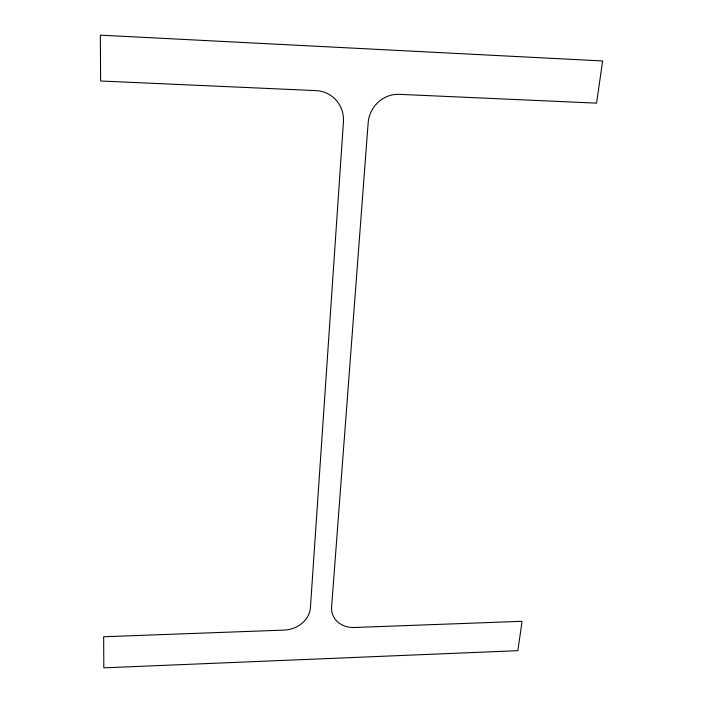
<?xml version="1.0" encoding="UTF-8"?>
<svg xmlns="http://www.w3.org/2000/svg" width="703" height="703" viewBox="0 0 703 703"><rect width="100%" height="100%" fill="white"/><g stroke="black" fill="none" stroke-linecap="round" stroke-linejoin="round"><path stroke-width="1.05" d="M343.433 121.909L310.41 607.735A25.317 21.371 -16 0 1 284.232 630.09L103.649 636.76L103.824 667.85L517.847 650.67L522.074 621.311L354.382 627.498A24.974 20.985 -20 0 1 331.605 607.014L368.152 122.893A29.842 28.199 -61.1 0 1 399.251 94.334L596.575 103.148L602.638 60.959L100.362 35.15L100.608 80.994L316.139 90.625A30.001 29.122 -67.2 0 1 343.433 121.909"/></g></svg>
